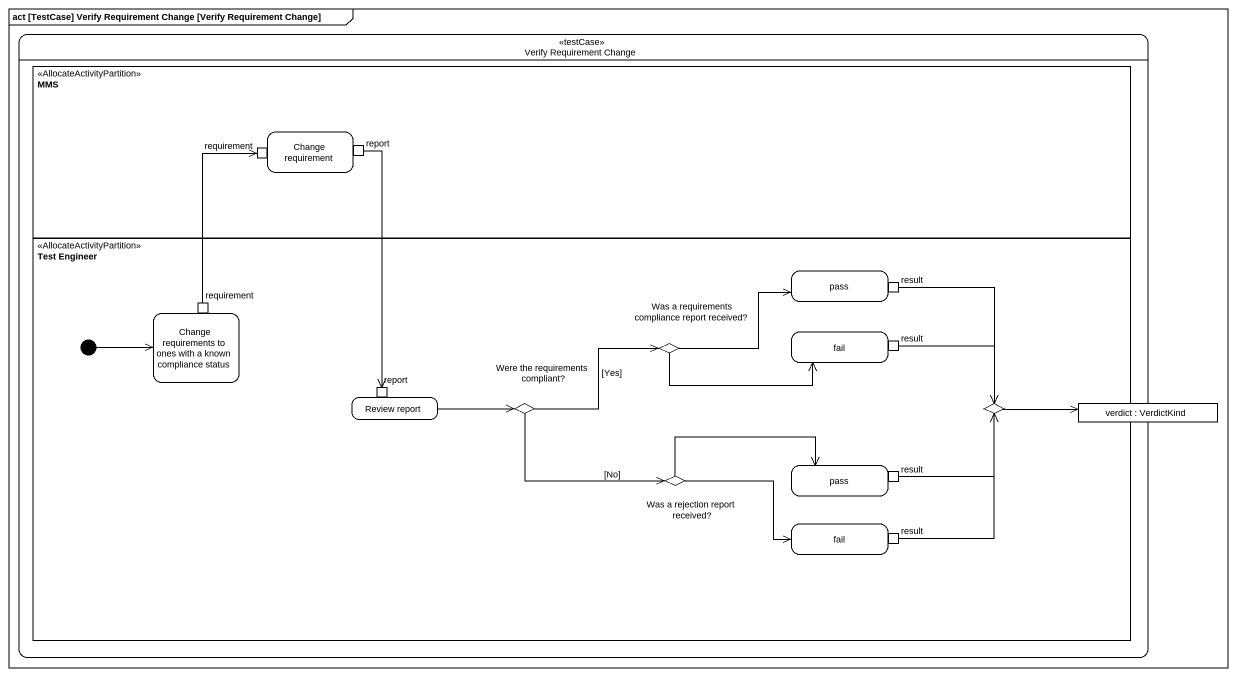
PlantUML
@startuml
mainframe act [TestCase] Verify Requirement Change [Verify Requirement Change]
hide empty description
state "Verify Requirement Change" as Verify_Requirement_Change <<testCase>> {
  state MMS <<AllocateActivityPartition>> {
    state "Change requirement" as Change_requirement {
      state requirement <<inputPin>>
      state report <<outputPin>>
    }
  }
  state "Test Engineer" as Test_Engineer <<AllocateActivityPartition>> {
    state pass {
      state result <<outputPin>>
    }
    state "Change requirements to ones with a known compliance status" as Change_requirements_to_ones {
      state "requirement" as requirement_2 <<outputPin>>
    }
    state "Was a requirements compliance report received?" as Was_a_requirements <<choice>>
    state fail {
      state "result" as result_2 <<outputPin>>
    }
    state "Review report" as Review_report {
      state "report" as report_2 <<inputPin>>
    }
    state "Were the requirements compliant?" as Were_the_requirements <<choice>>
    state choice1 <<choice>>
    state "pass" as pass_2 {
      state "result" as result_3 <<outputPin>>
    }
    state "Was a rejection report received?" as Was_a_rejection_report <<choice>>
    state "fail" as fail_2 {
      state "result" as result_4 <<outputPin>>
    }
    [*] -right-> Change_requirements_to_ones
  }
  state "verdict : VerdictKind" as verdict <<object>>
}
report --> report_2
requirement_2 -up-> requirement
result --> choice1
Was_a_requirements -right-> pass
Was_a_requirements -right-> fail
result_2 --> choice1
Review_report -right-> Were_the_requirements
Were_the_requirements -right-> Was_a_requirements : [Yes]
Were_the_requirements -right-> Was_a_rejection_report : [No]
choice1 -right-> verdict
result_3 -up-> choice1
Was_a_rejection_report -right-> pass_2
Was_a_rejection_report -right-> fail_2
result_4 -up-> choice1
@enduml
